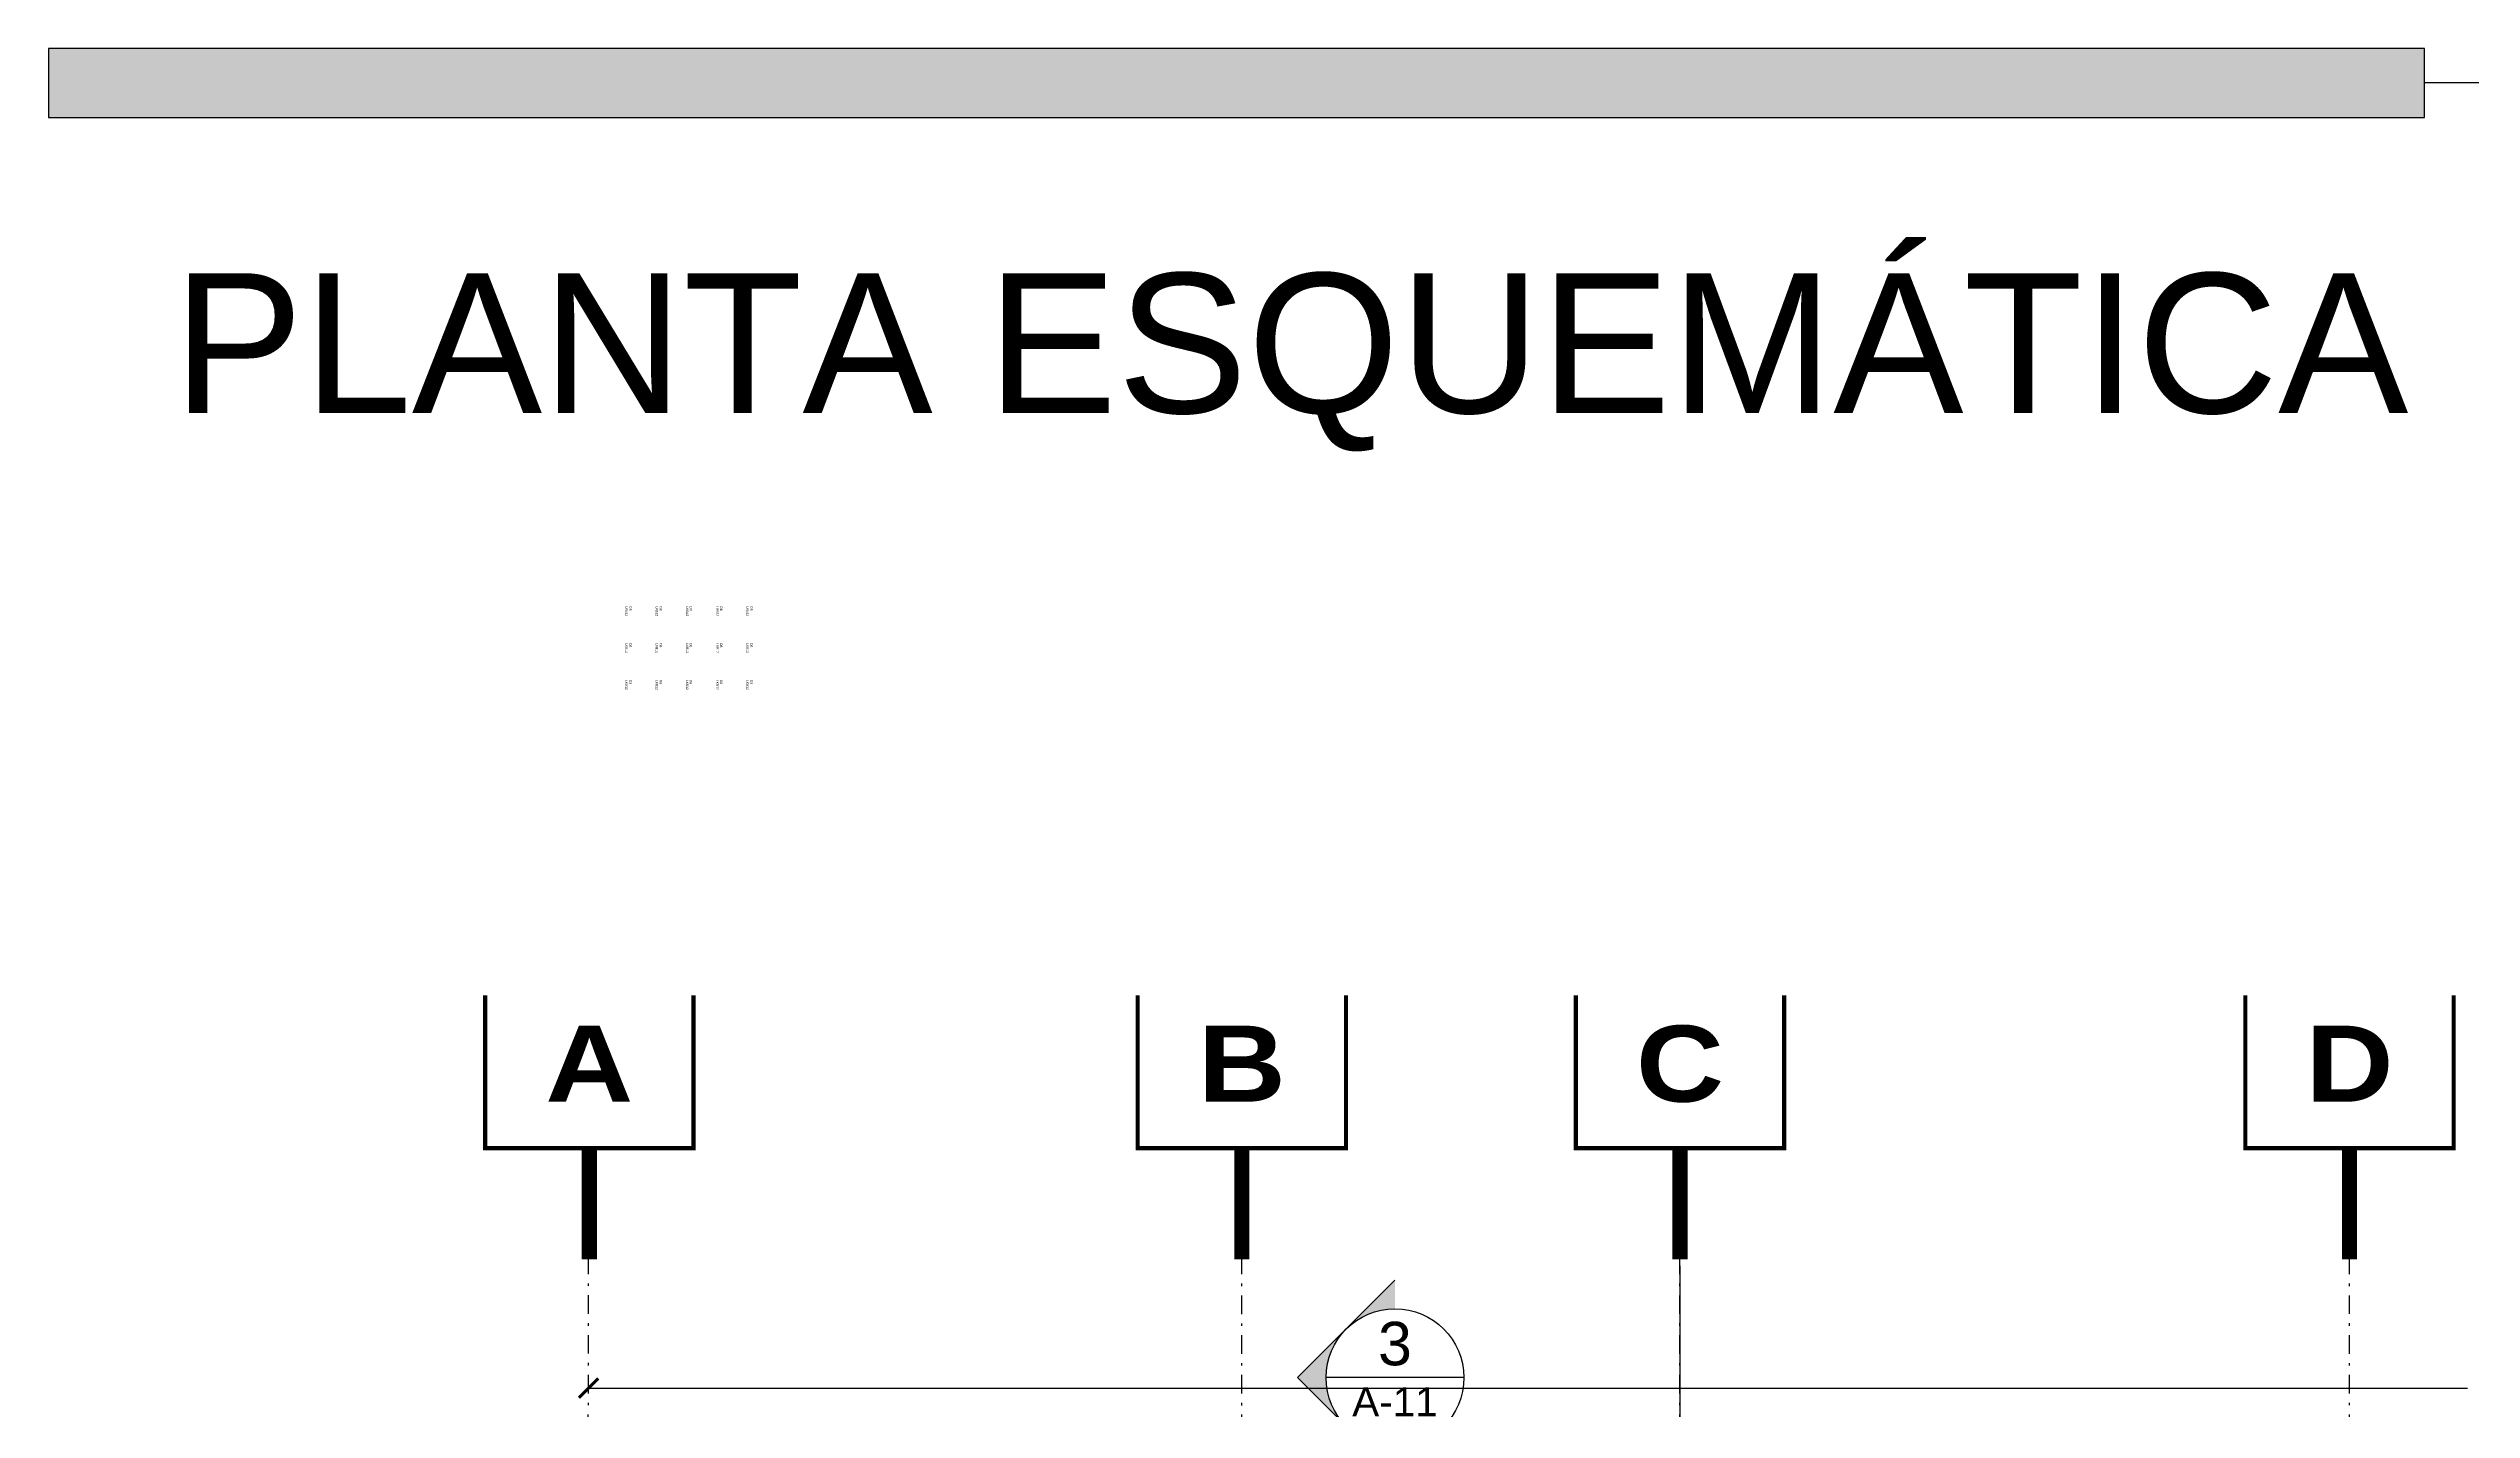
# Model space of a CAD drawing. Header units: millimetres. Extents: x -101 to 3415, y -52 to 1366.
# Drawn here: x 193.1 to 290.6, y 372.3 to 427.1 of the extents above; entities that cross this region are included whole.
import ezdxf
from ezdxf.enums import TextEntityAlignment as Align

# ---------------------------------------------------------------- set-up
doc = ezdxf.new("R2010")
doc.units = ezdxf.units.MM
doc.linetypes.add('DASHDOT2', pattern=[0.5, 0.25, -0.125, 0, -0.125])
doc.layers.add('00_ARQ', color=8, linetype='Continuous')
doc.layers.add('Texto_Iluminación', color=7, linetype='Continuous')
doc.styles.add('ARIAL', font='arial.ttf')
doc.styles.add('ARIEL', font='arial.ttf')
doc.styles.add('protot1', font='')
doc.styles.add('TÍTULO', font='arial.ttf', dxfattribs={"height": 0.19})
doc.styles.get('protot1').set_extended_font_data('Arial Black')

# ---------------------------------------------------------------- blocks, each defined once
blk = doc.blocks.new('EJE_HOR')
at = {"color": 1, "linetype": 'Continuous', "const_width": 0.025}
blk.add_lwpolyline([(-0.616, 0.909), (-0.616, 0.005), (0.616, 0.005), (0.616, 0.909)], dxfattribs=at)
at = {"color": 2, "linetype": 'Continuous', "const_width": 0.09}
blk.add_lwpolyline([(0, 0), (0, -0.652)], dxfattribs=at)
at = {"color": 4, "style": 'protot1', "oblique": 360}
blk.add_attdef('EJE', text='', height=0.45, dxfattribs=at).set_placement((0, 0.279), align=Align.CENTER)
blk = doc.blocks.new('_ArchTick')
at = {"color": 0, "linetype": 'ByBlock', "const_width": 0.15}
blk.add_lwpolyline([(-0.5, -0.5), (0.5, 0.5)], dxfattribs=at)
blk = doc.blocks.new('*U90')
at = {"linetype": 'Continuous'}
blk.add_hatch(color=256, dxfattribs=at).paths.add_polyline_path([(-0.807, 0), (0, 0.807), (0, 0.57, 1), (0, -0.57), (0, -0.773), (-0.017, -0.79)])
blk.add_line((0.57, 0), (-0.57, 0), dxfattribs=at)
blk.add_lwpolyline([(0, -0.807), (-0.807, 0), (0, 0.807)], dxfattribs=at)
at = {"linetype": 'Continuous', "const_width": 0.0409}
blk.add_lwpolyline([(0, -0.57), (0, -1.098)], dxfattribs=at)
at = {"linetype": 'Continuous'}
blk.add_circle((0, 0), 0.57, dxfattribs=at)
at = {"linetype": 'Continuous', "style": 'ARIAL'}
for tag, height, p in [('CORTE', 0.36, (0, 0.101)), ('REFERENCIA', 0.24, (0, -0.321))]:
    blk.add_attdef(tag, text='', height=height, dxfattribs=at).set_placement(p, align=Align.CENTER)
blk = doc.blocks.new('*U531')
at = {"layer": 'Texto_Iluminación', "ltscale": 0.3, "style": 'TÍTULO'}
for s, p in [('LKB12', (-0.184, 0.278, 0.181)), ('D8', (-0.031, 0.278, 0.181))]:
    blk.add_text(s, height=0.095, rotation=270, dxfattribs=at).set_placement(p)
blk = doc.blocks.new('*U532')
at = {"layer": 'Texto_Iluminación', "color": 0, "linetype": 'ByBlock', "lineweight": -2, "transparency": 16777216}
for p in [(0, 0), (1.217, 0), (2.434, 0), (3.651, 0), (4.868, 0), (0, -1.481), (1.217, -1.481), (2.434, -1.481), (3.651, -1.481), (4.868, -1.481), (0, -2.962), (1.217, -2.962), (2.434, -2.962), (3.651, -2.962), (4.868, -2.962)]:
    blk.add_blockref('*U531', p, dxfattribs=at)

msp = doc.modelspace()

# ---------------------------------------------------------------- hatches: boundary and pattern name
at = {"layer": '00_ARQ'}
msp.add_hatch(color=1, dxfattribs=at).paths.add_polyline_path([(193.148, 427.066), (193.148, 424.286), (288.747, 424.286), (288.747, 427.066)])

# ---------------------------------------------------------------- linework, layer by layer
at = {"layer": '00_ARQ', "color": 1}
msp.add_line((377.652, 425.676), (288.747, 425.676), dxfattribs=at)
at = {"layer": '00_ARQ', "color": 9, "linetype": 'DASHDOT2', "ltscale": 3}
for p, q in [((214.698, 288.141), (214.883, 378.34)), ((241.166, 288.135), (241.166, 378.34)), ((258.793, 288.136), (258.793, 378.34)), ((285.734, 288.137), (285.734, 378.34))]:
    msp.add_line(p, q, dxfattribs=at)
at = {"layer": '00_ARQ', "color": 9}
msp.add_line((258.793, 378.08), (258.793, 367.504), dxfattribs=at)
at = {"layer": '00_ARQ', "color": 9, "linetype": 'Continuous'}
for p, q in [((214.88, 372.967), (214.88, 373.621)), ((214.88, 373.155), (290.477, 373.155))]:
    msp.add_line(p, q, dxfattribs=at)
at = {"layer": '00_ARQ', "color": 1}
msp.add_lwpolyline([(193.148, 424.286), (288.747, 424.286), (288.747, 427.066), (193.148, 427.066)], close=True, dxfattribs=at)

# ---------------------------------------------------------------- block references
at = {"layer": '00_ARQ', "color": 9}
ref = msp.add_blockref('EJE_HOR', (214.909, 382.778), dxfattribs=dict(at, xscale=6.804938142486339, yscale=6.804938142486339, zscale=6.804938142486339))
ref.add_attrib('EJE', 'A', dxfattribs={"layer": '0', "color": 4, "height": 3.062, "style": 'protot1'}).set_placement((214.909, 384.679), align=Align.CENTER)
ref = msp.add_blockref('EJE_HOR', (241.166, 382.778), dxfattribs=dict(at, xscale=6.804938142486339, yscale=6.804938142486339, zscale=6.804938142486339))
ref.add_attrib('EJE', 'B', dxfattribs={"layer": '0', "color": 4, "height": 3.062, "style": 'protot1'}).set_placement((241.166, 384.679), align=Align.CENTER)
ref = msp.add_blockref('EJE_HOR', (258.793, 382.778), dxfattribs=dict(at, xscale=6.804938142486339, yscale=6.804938142486339, zscale=6.804938142486339))
ref.add_attrib('EJE', 'C', dxfattribs={"layer": '0', "color": 4, "height": 3.062, "style": 'protot1'}).set_placement((258.793, 384.679), align=Align.CENTER)
ref = msp.add_blockref('EJE_HOR', (285.734, 382.778), dxfattribs=dict(at, xscale=6.804938142486339, yscale=6.804938142486339, zscale=6.804938142486339))
ref.add_attrib('EJE', 'D', dxfattribs={"layer": '0', "color": 4, "height": 3.062, "style": 'protot1'}).set_placement((285.734, 384.679), align=Align.CENTER)
ref = msp.add_blockref('*U90', (247.326, 373.579), dxfattribs=dict(at, xscale=4.860670101775903, yscale=4.860670101775903, zscale=4.860670101775903))
ref.add_attrib('CORTE', '3', dxfattribs={"layer": '0', "height": 1.75, "style": 'ARIAL'}).set_placement((247.326, 374.071), align=Align.CENTER)
ref.add_attrib('REFERENCIA', 'A-11', dxfattribs={"layer": '0', "height": 1.1666, "style": 'ARIAL'}).set_placement((247.326, 372.019), align=Align.CENTER)
at = {"layer": '00_ARQ', "color": 9, "linetype": 'Continuous', "xscale": 0.777707216284174, "yscale": 0.777707216284174, "zscale": 0.777707216284174, "rotation": 180}
msp.add_blockref('_ArchTick', (214.88, 373.155), dxfattribs=at)
at = {"layer": 'Texto_Iluminación'}
msp.add_blockref('*U532', (216.548, 404.337, 0.181), dxfattribs=at)

# ---------------------------------------------------------------- texts
at = {"layer": '00_ARQ', "color": 2, "style": 'ARIEL'}
msp.add_text('PLANTA ESQUEMÁTICA', height=5.62519, dxfattribs=at).set_placement((198.16, 418.019), align=Align.TOP_LEFT)

doc.saveas('drawing.dxf')
